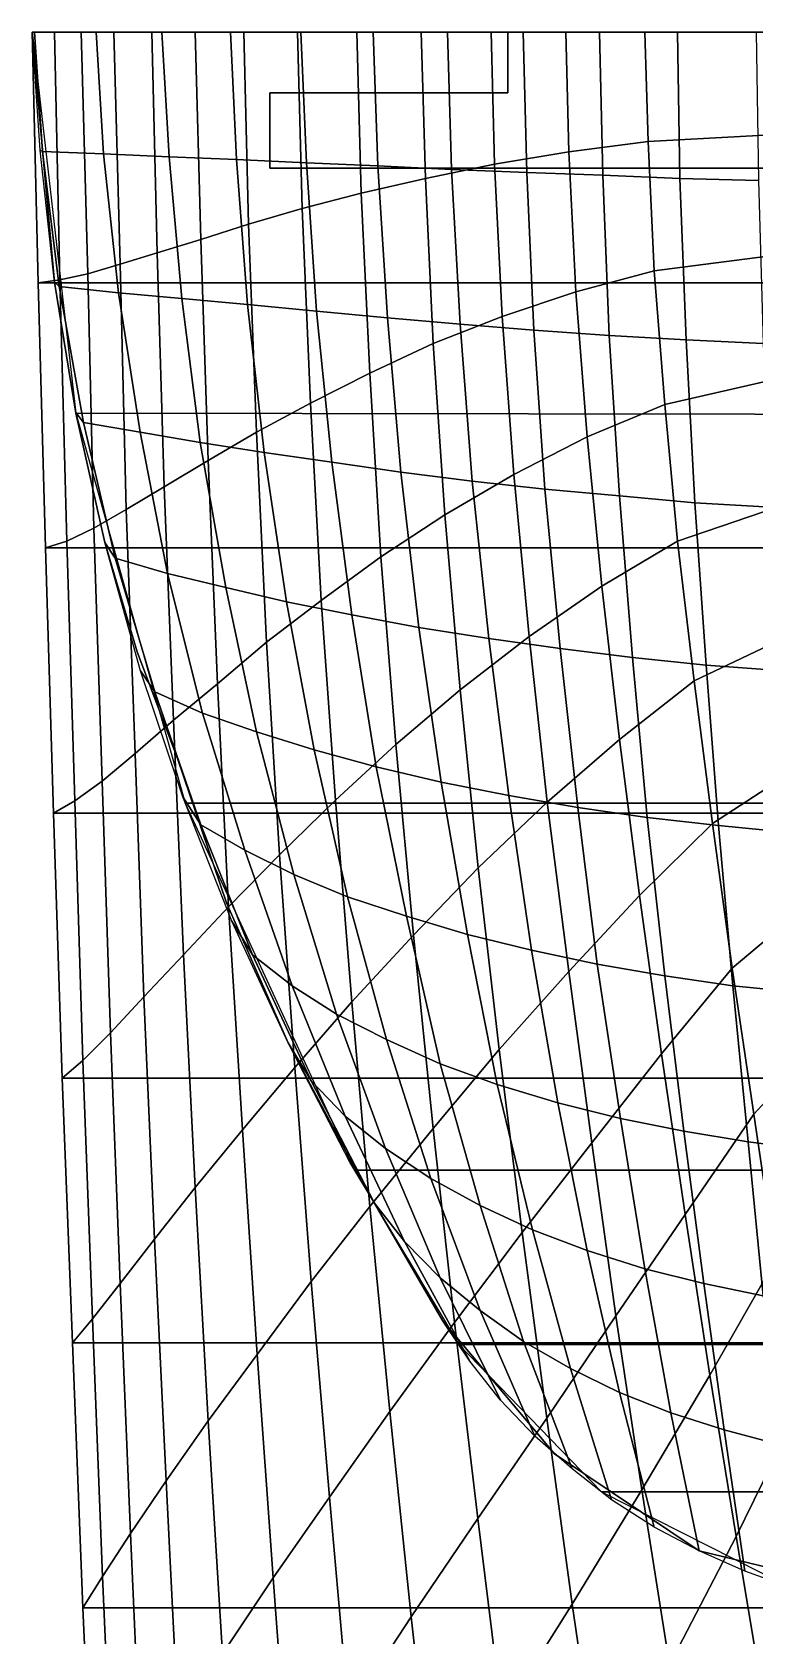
# Model space of a CAD drawing. Extents: x 0 to 40, y -105 to 0.
# Drawn here: x 0 to 15.2, y -33.72 to 0 of the extents above; entities that cross this region are included whole.
import ezdxf

# ---------------------------------------------------------------- set-up
doc = ezdxf.new("R2010")
doc.units = 0
doc.layers.add('ACESSORIO', color=254, linetype='CONTINUOUS')
doc.layers.add('PRETO', color=88, linetype='CONTINUOUS')

msp = doc.modelspace()

# ---------------------------------------------------------------- linework, layer by layer
at = {"layer": 'ACESSORIO'}
for points in [[(0.92, -8.01, 71.73), (38.99, -8.07, 71.73), (40, 0, 71.73), (0, 0, 71.73)], [(0.05, 0, 73.03), (0.22, -2.51, 72.99), (0.17, -2.48, 71.73), (0, 0, 71.73)], [(0.47, 0, 47.19), (39.53, 0, 47.19), (40, 0, 51.14), (0, 0, 51.14)], [(0, 0, 51.14), (0.13, -5.27, 51.14), (0.58, -5.21, 47.17), (0.47, 0, 47.19)], [(6.67, 0, 71.73), (0, 0, 71.73), (0.02, 0, 72.38), (6.49, 0, 73.9)], [(6.49, 0, 73.9), (0.02, 0, 72.38), (0.05, 0, 73.03), (6.32, 0, 76.07)], [(1.35, 0, 73.83), (1.5, -2.56, 73.78), (0.22, -2.51, 72.99), (0.05, 0, 73.03)], [(1.03, 0, 43.23), (38.97, 0, 43.23), (39.53, 0, 47.19), (0.47, 0, 47.19)], [(0.47, 0, 47.19), (0.58, -5.21, 47.17), (1.17, -5.08, 43.22), (1.03, 0, 43.23)], [(1.72, 0, 39.28), (38.28, 0, 39.28), (38.97, 0, 43.23), (1.03, 0, 43.23)], [(1.03, 0, 43.23), (1.17, -5.08, 43.22), (1.85, -4.88, 39.26), (1.72, 0, 39.28)], [(2.73, 0, 74.56), (2.88, -2.62, 74.5), (1.5, -2.56, 73.78), (1.35, 0, 73.83)], [(2.52, 0, 35.35), (37.48, 0, 35.35), (38.28, 0, 39.28), (1.72, 0, 39.28)], [(1.72, 0, 39.28), (1.85, -4.88, 39.26), (2.63, -4.64, 35.33), (2.52, 0, 35.35)], [(3.43, 0, 31.63), (36.57, 0, 31.63), (37.48, 0, 35.35), (2.52, 0, 35.35)], [(2.52, 0, 35.35), (2.63, -4.64, 35.33), (3.55, -4.36, 31.59), (3.43, 0, 31.63)], [(4.17, 0, 75.24), (4.3, -2.68, 75.16), (2.88, -2.62, 74.5), (2.73, 0, 74.56)], [(4.45, 0, 27.74), (35.55, 0, 27.74), (36.57, 0, 31.63), (3.43, 0, 31.63)], [(3.43, 0, 31.63), (3.55, -4.36, 31.59), (4.55, -4.04, 27.67), (4.45, 0, 27.74)], [(5.65, 0, 75.84), (5.77, -2.75, 75.75), (4.3, -2.68, 75.16), (4.17, 0, 75.24)], [(5.58, 0, 23.84), (34.42, 0, 23.84), (35.55, 0, 27.74), (4.45, 0, 27.74)], [(4.45, 0, 27.74), (4.55, -4.04, 27.67), (5.68, -3.71, 23.79), (5.58, 0, 23.84)], [(6.83, 0, 19.99), (33.17, 0, 19.99), (34.42, 0, 23.84), (5.58, 0, 23.84)], [(5.58, 0, 23.84), (5.68, -3.71, 23.79), (6.92, -3.39, 19.91), (6.83, 0, 19.99)], [(7.17, 0, 76.39), (7.27, -2.81, 76.3), (5.77, -2.75, 75.75), (5.65, 0, 75.84)], [(13.19, 0, 74.79), (6.49, 0, 73.9), (6.32, 0, 76.07), (13.05, 0, 77.85)], [(13.33, 0, 71.73), (6.67, 0, 71.73), (6.49, 0, 73.9), (13.19, 0, 74.79)], [(8.18, 0, 16.15), (31.82, 0, 16.15), (33.17, 0, 19.99), (6.83, 0, 19.99)], [(6.83, 0, 19.99), (6.92, -3.39, 19.91), (8.27, -3.08, 16.07), (8.18, 0, 16.15)], [(8.73, 0, 76.87), (8.82, -2.89, 76.78), (7.27, -2.81, 76.3), (7.17, 0, 76.39)], [(9.65, 0, 12.34), (30.35, 0, 12.34), (31.82, 0, 16.15), (8.18, 0, 16.15)], [(8.18, 0, 16.15), (8.27, -3.08, 16.07), (9.72, -2.78, 12.26), (9.65, 0, 12.34)], [(10.32, 0, 77.28), (10.4, -2.95, 77.2), (8.82, -2.89, 76.78), (8.73, 0, 76.87)], [(11.22, 0, 8.55), (28.78, 0, 8.55), (30.35, 0, 12.34), (9.65, 0, 12.34)], [(9.65, 0, 12.34), (9.72, -2.78, 12.26), (11.28, -2.52, 8.47), (11.22, 0, 8.55)], [(10, 0, 51.14), (10, 0, 71.73), (10, -1.28, 71.73), (10, -1.28, 51.14)], [(30, 0, 51.14), (30, 0, 71.73), (10, 0, 71.73), (10, 0, 51.14)], [(11.93, 0, 77.63), (12, -3.01, 77.55), (10.4, -2.95, 77.2), (10.32, 0, 77.28)], [(12.88, 0, 4.78), (27.12, 0, 4.78), (28.78, 0, 8.55), (11.22, 0, 8.55)], [(11.22, 0, 8.55), (11.28, -2.52, 8.47), (12.95, -2.3, 4.71), (12.88, 0, 4.78)], [(13.57, 0, 77.91), (13.62, -3.08, 77.84), (12, -3.01, 77.55), (11.93, 0, 77.63)], [(15.5, 0, 1.45), (24.5, 0, 1.45), (27.12, 0, 4.78), (12.88, 0, 4.78)], [(12.88, 0, 4.78), (12.95, -2.3, 4.71), (15.53, -2.16, 1.37), (15.5, 0, 1.45)], [(20, 0, 75.04), (13.19, 0, 74.79), (13.05, 0, 77.85), (20, 0, 78.34)], [(20, 0, 71.73), (13.33, 0, 71.73), (13.19, 0, 74.79), (20, 0, 75.04)], [(15.22, 0, 78.12), (15.27, -3.12, 78.04), (13.62, -3.08, 77.84), (13.57, 0, 77.91)], [(5, -1.28, 51.14), (5, -1.28, 71.73), (5, -2.86, 71.73), (5, -2.86, 51.14)], [(10, -1.28, 51.14), (10, -1.28, 71.73), (5, -1.28, 71.73), (5, -1.28, 51.14)], [(11.28, -2.52, 8.47), (11.43, -5.46, 8.39), (13.08, -5.02, 4.66), (12.95, -2.3, 4.71)], [(12.95, -2.3, 4.71), (13.08, -5.02, 4.66), (15.63, -4.69, 1.33), (15.53, -2.16, 1.37)], [(0.22, -2.51, 72.99), (0.57, -5.35, 72.9), (0.47, -5.26, 71.73), (0.17, -2.48, 71.73)], [(1.5, -2.56, 73.78), (1.82, -5.48, 73.63), (0.57, -5.35, 72.9), (0.22, -2.51, 72.99)], [(2.88, -2.62, 74.5), (3.15, -5.6, 74.32), (1.82, -5.48, 73.63), (1.5, -2.56, 73.78)], [(4.3, -2.68, 75.16), (4.53, -5.73, 74.95), (3.15, -5.6, 74.32), (2.88, -2.62, 74.5)], [(5.77, -2.75, 75.75), (5.98, -5.87, 75.53), (4.53, -5.73, 74.95), (4.3, -2.68, 75.16)], [(9.72, -2.78, 12.26), (9.88, -5.98, 12.18), (11.43, -5.46, 8.39), (11.28, -2.52, 8.47)], [(5, -2.86, 51.14), (5, -2.86, 71.73), (35, -2.86, 71.73), (35, -2.86, 51.14)], [(7.27, -2.81, 76.3), (7.47, -6.01, 76.06), (5.98, -5.87, 75.53), (5.77, -2.75, 75.75)], [(8.82, -2.89, 76.78), (9, -6.14, 76.54), (7.47, -6.01, 76.06), (7.27, -2.81, 76.3)], [(8.27, -3.08, 16.07), (8.43, -6.55, 16), (9.88, -5.98, 12.18), (9.72, -2.78, 12.26)], [(10.4, -2.95, 77.2), (10.55, -6.27, 76.96), (9, -6.14, 76.54), (8.82, -2.89, 76.78)], [(12, -3.01, 77.55), (12.13, -6.38, 77.31), (10.55, -6.27, 76.96), (10.4, -2.95, 77.2)], [(13.62, -3.08, 77.84), (13.75, -6.47, 77.6), (12.13, -6.38, 77.31), (12, -3.01, 77.55)], [(6.92, -3.39, 19.91), (7.1, -7.17, 19.84), (8.43, -6.55, 16), (8.27, -3.08, 16.07)], [(15.27, -3.12, 78.04), (15.37, -6.55, 77.82), (13.75, -6.47, 77.6), (13.62, -3.08, 77.84)], [(5.68, -3.71, 23.79), (5.85, -7.8, 23.72), (7.1, -7.17, 19.84), (6.92, -3.39, 19.91)], [(3.55, -4.36, 31.59), (3.7, -9.01, 31.53), (4.72, -8.41, 27.61), (4.55, -4.04, 27.67)], [(4.55, -4.04, 27.67), (4.72, -8.41, 27.61), (5.85, -7.8, 23.72), (5.68, -3.71, 23.79)], [(2.63, -4.64, 35.33), (2.78, -9.56, 35.28), (3.7, -9.01, 31.53), (3.55, -4.36, 31.59)], [(1.85, -4.88, 39.26), (1.98, -10.04, 39.23), (2.78, -9.56, 35.28), (2.63, -4.64, 35.33)], [(13.08, -5.02, 4.66), (13.3, -7.83, 4.64), (15.78, -7.26, 1.36), (15.63, -4.69, 1.33)], [(1.17, -5.08, 43.22), (1.3, -10.43, 43.19), (1.98, -10.04, 39.23), (1.85, -4.88, 39.26)], [(11.43, -5.46, 8.39), (11.67, -8.51, 8.35), (13.3, -7.83, 4.64), (13.08, -5.02, 4.66)], [(0.13, -5.27, 51.14), (0.28, -10.84, 51.14), (0.73, -10.7, 47.17), (0.58, -5.21, 47.17)], [(0.57, -5.35, 72.9), (1.08, -8.21, 72.75), (0.92, -8, 71.73), (0.47, -5.26, 71.73)], [(1.82, -5.48, 73.63), (2.27, -8.41, 73.43), (1.08, -8.21, 72.75), (0.57, -5.35, 72.9)], [(0.58, -5.21, 47.17), (0.73, -10.7, 47.17), (1.3, -10.43, 43.19), (1.17, -5.08, 43.22)], [(3.15, -5.6, 74.32), (3.53, -8.63, 74.05), (2.27, -8.41, 73.43), (1.82, -5.48, 73.63)], [(4.53, -5.73, 74.95), (4.88, -8.84, 74.64), (3.53, -8.63, 74.05), (3.15, -5.6, 74.32)], [(5.98, -5.87, 75.53), (6.3, -9.04, 75.18), (4.88, -8.84, 74.64), (4.53, -5.73, 74.95)], [(9.88, -5.98, 12.18), (10.13, -9.3, 12.1), (11.67, -8.51, 8.35), (11.43, -5.46, 8.39)], [(7.47, -6.01, 76.06), (7.75, -9.25, 75.7), (6.3, -9.04, 75.18), (5.98, -5.87, 75.53)], [(9, -6.14, 76.54), (9.25, -9.44, 76.17), (7.75, -9.25, 75.7), (7.47, -6.01, 76.06)], [(8.43, -6.55, 16), (8.68, -10.15, 15.91), (10.13, -9.3, 12.1), (9.88, -5.98, 12.18)], [(10.55, -6.27, 76.96), (10.78, -9.61, 76.58), (9.25, -9.44, 76.17), (9, -6.14, 76.54)], [(12.13, -6.38, 77.31), (12.35, -9.75, 76.93), (10.78, -9.61, 76.58), (10.55, -6.27, 76.96)], [(13.75, -6.47, 77.6), (13.93, -9.9, 77.23), (12.35, -9.75, 76.93), (12.13, -6.38, 77.31)], [(7.1, -7.17, 19.84), (7.33, -11.03, 19.75), (8.68, -10.15, 15.91), (8.43, -6.55, 16)], [(15.37, -6.55, 77.82), (15.52, -9.99, 77.46), (13.93, -9.9, 77.23), (13.75, -6.47, 77.6)], [(5.85, -7.8, 23.72), (6.08, -11.95, 23.63), (7.33, -11.03, 19.75), (7.1, -7.17, 19.84)], [(13.3, -7.83, 4.64), (13.57, -10.7, 4.67), (15.97, -9.88, 1.42), (15.78, -7.26, 1.36)], [(1.08, -8.21, 72.75), (1.75, -11.06, 72.59), (1.53, -10.73, 71.73), (0.92, -8, 71.73)], [(3.22, -16.21, 71.73), (36.78, -16.21, 71.73), (38.99, -8.07, 71.73), (0.92, -8.01, 71.73)], [(4.72, -8.41, 27.61), (4.93, -12.83, 27.53), (6.08, -11.95, 23.63), (5.85, -7.8, 23.72)], [(11.67, -8.51, 8.35), (11.98, -11.65, 8.33), (13.57, -10.7, 4.67), (13.3, -7.83, 4.64)], [(2.27, -8.41, 73.43), (2.85, -11.38, 73.15), (1.75, -11.06, 72.59), (1.08, -8.21, 72.75)], [(3.53, -8.63, 74.05), (4.07, -11.68, 73.71), (2.85, -11.38, 73.15), (2.27, -8.41, 73.43)], [(3.7, -9.01, 31.53), (3.9, -13.7, 31.46), (4.93, -12.83, 27.53), (4.72, -8.41, 27.61)], [(4.88, -8.84, 74.64), (5.35, -11.98, 74.24), (4.07, -11.68, 73.71), (3.53, -8.63, 74.05)], [(10.13, -9.3, 12.1), (10.45, -12.71, 12.05), (11.98, -11.65, 8.33), (11.67, -8.51, 8.35)], [(2.78, -9.56, 35.28), (2.97, -14.47, 35.21), (3.9, -13.7, 31.46), (3.7, -9.01, 31.53)], [(6.3, -9.04, 75.18), (6.72, -12.25, 74.76), (5.35, -11.98, 74.24), (4.88, -8.84, 74.64)], [(7.75, -9.25, 75.7), (8.13, -12.52, 75.24), (6.72, -12.25, 74.76), (6.3, -9.04, 75.18)], [(9.25, -9.44, 76.17), (9.6, -12.75, 75.68), (8.13, -12.52, 75.24), (7.75, -9.25, 75.7)], [(8.68, -10.15, 15.91), (9, -13.83, 15.83), (10.45, -12.71, 12.05), (10.13, -9.3, 12.1)], [(10.78, -9.61, 76.58), (11.1, -12.96, 76.09), (9.6, -12.75, 75.68), (9.25, -9.44, 76.17)], [(1.98, -10.04, 39.23), (2.17, -15.17, 39.18), (2.97, -14.47, 35.21), (2.78, -9.56, 35.28)], [(12.35, -9.75, 76.93), (12.62, -13.15, 76.44), (11.1, -12.96, 76.09), (10.78, -9.61, 76.58)], [(13.93, -9.9, 77.23), (14.17, -13.31, 76.74), (12.62, -13.15, 76.44), (12.35, -9.75, 76.93)], [(1.3, -10.43, 43.19), (1.47, -15.75, 43.16), (2.17, -15.17, 39.18), (1.98, -10.04, 39.23)], [(13.57, -10.7, 4.67), (13.92, -13.64, 4.73), (16.2, -12.55, 1.54), (15.97, -9.88, 1.42)], [(15.52, -9.99, 77.46), (15.7, -13.42, 76.97), (14.17, -13.31, 76.74), (13.93, -9.9, 77.23)], [(0.73, -10.7, 47.17), (0.9, -16.16, 47.15), (1.47, -15.75, 43.16), (1.3, -10.43, 43.19)], [(7.33, -11.03, 19.75), (7.65, -14.98, 19.66), (9, -13.83, 15.83), (8.68, -10.15, 15.91)], [(0.28, -10.84, 51.14), (0.45, -16.42, 51.14), (0.9, -16.16, 47.15), (0.73, -10.7, 47.17)], [(1.75, -11.06, 72.59), (2.58, -13.87, 72.39), (2.28, -13.43, 71.73), (1.53, -10.73, 71.73)], [(11.98, -11.65, 8.33), (12.35, -14.87, 8.34), (13.92, -13.64, 4.73), (13.57, -10.7, 4.67)], [(2.85, -11.38, 73.15), (3.58, -14.32, 72.87), (2.58, -13.87, 72.39), (1.75, -11.06, 72.59)], [(6.08, -11.95, 23.63), (6.38, -16.15, 23.52), (7.65, -14.98, 19.66), (7.33, -11.03, 19.75)], [(4.07, -11.68, 73.71), (4.72, -14.71, 73.34), (3.58, -14.32, 72.87), (2.85, -11.38, 73.15)], [(5.35, -11.98, 74.24), (5.93, -15.09, 73.8), (4.72, -14.71, 73.34), (4.07, -11.68, 73.71)], [(10.45, -12.71, 12.05), (10.83, -16.19, 12.01), (12.35, -14.87, 8.34), (11.98, -11.65, 8.33)], [(4.93, -12.83, 27.53), (5.2, -17.3, 27.44), (6.38, -16.15, 23.52), (6.08, -11.95, 23.63)], [(6.72, -12.25, 74.76), (7.23, -15.45, 74.25), (5.93, -15.09, 73.8), (5.35, -11.98, 74.24)], [(8.13, -12.52, 75.24), (8.6, -15.77, 74.69), (7.23, -15.45, 74.25), (6.72, -12.25, 74.76)], [(9.6, -12.75, 75.68), (10.02, -16.05, 75.11), (8.6, -15.77, 74.69), (8.13, -12.52, 75.24)], [(9, -13.83, 15.83), (9.38, -17.57, 15.76), (10.83, -16.19, 12.01), (10.45, -12.71, 12.05)], [(11.1, -12.96, 76.09), (11.47, -16.3, 75.5), (10.02, -16.05, 75.11), (9.6, -12.75, 75.68)], [(13.92, -13.64, 4.73), (14.3, -16.64, 4.84), (16.47, -15.23, 1.71), (16.2, -12.55, 1.54)], [(3.9, -13.7, 31.46), (4.13, -18.39, 31.37), (5.2, -17.3, 27.44), (4.93, -12.83, 27.53)], [(12.62, -13.15, 76.44), (12.93, -16.51, 75.83), (11.47, -16.3, 75.5), (11.1, -12.96, 76.09)], [(14.17, -13.31, 76.74), (14.43, -16.68, 76.13), (12.93, -16.51, 75.83), (12.62, -13.15, 76.44)], [(2.58, -13.87, 72.39), (3.55, -16.67, 72.21), (3.17, -16.08, 71.73), (2.28, -13.43, 71.73)], [(15.7, -13.42, 76.97), (15.92, -16.83, 76.36), (14.43, -16.68, 76.13), (14.17, -13.31, 76.74)], [(2.97, -14.47, 35.21), (3.18, -19.4, 35.15), (4.13, -18.39, 31.37), (3.9, -13.7, 31.46)], [(12.35, -14.87, 8.34), (12.77, -18.15, 8.37), (14.3, -16.64, 4.84), (13.92, -13.64, 4.73)], [(3.58, -14.32, 72.87), (4.47, -17.2, 72.57), (3.55, -16.67, 72.21), (2.58, -13.87, 72.39)], [(7.65, -14.98, 19.66), (8.02, -18.99, 19.56), (9.38, -17.57, 15.76), (9, -13.83, 15.83)], [(2.17, -15.17, 39.18), (2.35, -20.28, 39.13), (3.18, -19.4, 35.15), (2.97, -14.47, 35.21)], [(4.72, -14.71, 73.34), (5.5, -17.71, 72.95), (4.47, -17.2, 72.57), (3.58, -14.32, 72.87)], [(5.93, -15.09, 73.8), (6.63, -18.18, 73.34), (5.5, -17.71, 72.95), (4.72, -14.71, 73.34)], [(1.47, -15.75, 43.16), (1.65, -21.04, 43.13), (2.35, -20.28, 39.13), (2.17, -15.17, 39.18)], [(7.23, -15.45, 74.25), (7.87, -18.59, 73.72), (6.63, -18.18, 73.34), (5.93, -15.09, 73.8)], [(6.38, -16.15, 23.52), (6.72, -20.39, 23.43), (8.02, -18.99, 19.56), (7.65, -14.98, 19.66)], [(10.83, -16.19, 12.01), (11.28, -19.75, 12), (12.77, -18.15, 8.37), (12.35, -14.87, 8.34)], [(8.6, -15.77, 74.69), (9.15, -18.97, 74.1), (7.87, -18.59, 73.72), (7.23, -15.45, 74.25)], [(14.3, -16.64, 4.84), (14.72, -19.68, 4.98), (16.77, -17.96, 1.91), (16.47, -15.23, 1.71)], [(0.9, -16.16, 47.15), (1.07, -21.62, 47.13), (1.65, -21.04, 43.13), (1.47, -15.75, 43.16)], [(10.02, -16.05, 75.11), (10.5, -19.3, 74.47), (9.15, -18.97, 74.1), (8.6, -15.77, 74.69)], [(0.45, -16.42, 51.14), (0.63, -21.99, 51.14), (1.07, -21.62, 47.13), (0.9, -16.16, 47.15)], [(3.55, -16.67, 72.21), (4.63, -19.4, 72.03), (4.2, -18.69, 71.73), (3.17, -16.08, 71.73)], [(5.2, -17.3, 27.44), (5.52, -21.77, 27.34), (6.72, -20.39, 23.43), (6.38, -16.15, 23.52)], [(11.47, -16.3, 75.5), (11.88, -19.6, 74.82), (10.5, -19.3, 74.47), (10.02, -16.05, 75.11)], [(6.78, -23.93, 71.73), (33.22, -23.93, 71.73), (36.78, -16.21, 71.73), (3.22, -16.21, 71.73)], [(9.38, -17.57, 15.76), (9.82, -21.39, 15.7), (11.28, -19.75, 12), (10.83, -16.19, 12.01)], [(12.93, -16.51, 75.83), (13.3, -19.84, 75.13), (11.88, -19.6, 74.82), (11.47, -16.3, 75.5)], [(14.43, -16.68, 76.13), (14.73, -20.05, 75.4), (13.3, -19.84, 75.13), (12.93, -16.51, 75.83)], [(4.47, -17.2, 72.57), (5.47, -20.05, 72.29), (4.63, -19.4, 72.03), (3.55, -16.67, 72.21)], [(12.77, -18.15, 8.37), (13.23, -21.48, 8.43), (14.72, -19.68, 4.98), (14.3, -16.64, 4.84)], [(15.92, -16.83, 76.36), (16.15, -20.19, 75.62), (14.73, -20.05, 75.4), (14.43, -16.68, 76.13)], [(4.13, -18.39, 31.37), (4.42, -23.08, 31.28), (5.52, -21.77, 27.34), (5.2, -17.3, 27.44)], [(5.5, -17.71, 72.95), (6.4, -20.65, 72.56), (5.47, -20.05, 72.29), (4.47, -17.2, 72.57)], [(6.63, -18.18, 73.34), (7.45, -21.18, 72.86), (6.4, -20.65, 72.56), (5.5, -17.71, 72.95)], [(8.02, -18.99, 19.56), (8.43, -23.05, 19.49), (9.82, -21.39, 15.7), (9.38, -17.57, 15.76)], [(7.87, -18.59, 73.72), (8.58, -21.69, 73.17), (7.45, -21.18, 72.86), (6.63, -18.18, 73.34)], [(11.28, -19.75, 12), (11.77, -23.35, 12), (13.23, -21.48, 8.43), (12.77, -18.15, 8.37)], [(14.72, -19.68, 4.98), (15.17, -22.75, 5.16), (17.08, -20.69, 2.17), (16.77, -17.96, 1.91)], [(3.18, -19.4, 35.15), (3.43, -24.29, 35.07), (4.42, -23.08, 31.28), (4.13, -18.39, 31.37)], [(4.63, -19.4, 72.03), (5.87, -22.05, 71.89), (5.38, -21.25, 71.73), (4.2, -18.69, 71.73)], [(9.15, -18.97, 74.1), (9.78, -22.13, 73.49), (8.58, -21.69, 73.17), (7.87, -18.59, 73.72)], [(6.72, -20.39, 23.43), (7.1, -24.69, 23.33), (8.43, -23.05, 19.49), (8.02, -18.99, 19.56)], [(10.5, -19.3, 74.47), (11.05, -22.51, 73.79), (9.78, -22.13, 73.49), (9.15, -18.97, 74.1)], [(2.35, -20.28, 39.13), (2.57, -25.38, 39.06), (3.43, -24.29, 35.07), (3.18, -19.4, 35.15)], [(5.47, -20.05, 72.29), (6.58, -22.79, 72.04), (5.87, -22.05, 71.89), (4.63, -19.4, 72.03)], [(11.88, -19.6, 74.82), (12.37, -22.84, 74.09), (11.05, -22.51, 73.79), (10.5, -19.3, 74.47)], [(9.82, -21.39, 15.7), (10.3, -25.24, 15.66), (11.77, -23.35, 12), (11.28, -19.75, 12)], [(13.3, -19.84, 75.13), (13.7, -23.11, 74.36), (12.37, -22.84, 74.09), (11.88, -19.6, 74.82)], [(13.23, -21.48, 8.43), (13.73, -24.86, 8.52), (15.17, -22.75, 5.16), (14.72, -19.68, 4.98)], [(14.73, -20.05, 75.4), (15.05, -23.33, 74.59), (13.7, -23.11, 74.36), (13.3, -19.84, 75.13)], [(6.4, -20.65, 72.56), (7.43, -23.47, 72.22), (6.58, -22.79, 72.04), (5.47, -20.05, 72.29)], [(16.15, -20.19, 75.62), (16.38, -23.5, 74.8), (15.05, -23.33, 74.59), (14.73, -20.05, 75.4)], [(1.65, -21.04, 43.13), (1.85, -26.31, 43.09), (2.57, -25.38, 39.06), (2.35, -20.28, 39.13)], [(5.52, -21.77, 27.34), (5.87, -26.27, 27.23), (7.1, -24.69, 23.33), (6.72, -20.39, 23.43)], [(7.45, -21.18, 72.86), (8.38, -24.1, 72.42), (7.43, -23.47, 72.22), (6.4, -20.65, 72.56)], [(15.17, -22.75, 5.16), (15.63, -25.82, 5.37), (17.42, -23.42, 2.47), (17.08, -20.69, 2.17)], [(1.07, -21.62, 47.13), (1.27, -27.05, 47.12), (1.85, -26.31, 43.09), (1.65, -21.04, 43.13)], [(8.58, -21.69, 73.17), (9.42, -24.67, 72.64), (8.38, -24.1, 72.42), (7.45, -21.18, 72.86)], [(5.87, -22.05, 71.89), (7.2, -24.62, 71.78), (6.68, -23.76, 71.73), (5.38, -21.25, 71.73)], [(8.43, -23.05, 19.49), (8.88, -27.13, 19.41), (10.3, -25.24, 15.66), (9.82, -21.39, 15.7)], [(11.77, -23.35, 12), (12.27, -26.99, 12.03), (13.73, -24.86, 8.52), (13.23, -21.48, 8.43)], [(0.63, -21.99, 51.14), (0.85, -27.56, 51.14), (1.27, -27.05, 47.12), (1.07, -21.62, 47.13)], [(4.42, -23.08, 31.28), (4.73, -27.8, 31.19), (5.87, -26.27, 27.23), (5.52, -21.77, 27.34)], [(9.78, -22.13, 73.49), (10.52, -25.18, 72.87), (9.42, -24.67, 72.64), (8.58, -21.69, 73.17)], [(6.58, -22.79, 72.04), (7.83, -25.43, 71.85), (7.2, -24.62, 71.78), (5.87, -22.05, 71.89)], [(11.05, -22.51, 73.79), (11.67, -25.62, 73.09), (10.52, -25.18, 72.87), (9.78, -22.13, 73.49)], [(12.37, -22.84, 74.09), (12.88, -26, 73.31), (11.67, -25.62, 73.09), (11.05, -22.51, 73.79)], [(7.43, -23.47, 72.22), (8.58, -26.19, 71.93), (7.83, -25.43, 71.85), (6.58, -22.79, 72.04)], [(13.7, -23.11, 74.36), (14.12, -26.31, 73.52), (12.88, -26, 73.31), (12.37, -22.84, 74.09)], [(13.73, -24.86, 8.52), (14.25, -28.24, 8.65), (15.63, -25.82, 5.37), (15.17, -22.75, 5.16)], [(3.43, -24.29, 35.07), (3.7, -29.2, 34.98), (4.73, -27.8, 31.19), (4.42, -23.08, 31.28)], [(7.1, -24.69, 23.33), (7.52, -29, 23.24), (8.88, -27.13, 19.41), (8.43, -23.05, 19.49)], [(15.05, -23.33, 74.59), (15.37, -26.57, 73.7), (14.12, -26.31, 73.52), (13.7, -23.11, 74.36)], [(8.38, -24.1, 72.42), (9.42, -26.88, 72.03), (8.58, -26.19, 71.93), (7.43, -23.47, 72.22)], [(10.3, -25.24, 15.66), (10.82, -29.14, 15.63), (12.27, -26.99, 12.03), (11.77, -23.35, 12)], [(16.38, -23.5, 74.8), (16.62, -26.75, 73.85), (15.37, -26.57, 73.7), (15.05, -23.33, 74.59)], [(7.2, -24.62, 71.78), (8.63, -27.09, 71.73), (8.13, -26.17, 71.73), (6.68, -23.76, 71.73)], [(8.97, -27.59, 71.73), (31.03, -27.59, 71.73), (33.22, -23.93, 71.73), (6.78, -23.93, 71.73)], [(9.42, -24.67, 72.64), (10.33, -27.53, 72.15), (9.42, -26.88, 72.03), (8.38, -24.1, 72.42)], [(2.57, -25.38, 39.06), (2.82, -30.46, 39), (3.7, -29.2, 34.98), (3.43, -24.29, 35.07)], [(5.87, -26.27, 27.23), (6.25, -30.8, 27.14), (7.52, -29, 23.24), (7.1, -24.69, 23.33)], [(7.83, -25.43, 71.85), (9.2, -27.94, 71.73), (8.63, -27.09, 71.73), (7.2, -24.62, 71.78)], [(10.52, -25.18, 72.87), (11.32, -28.1, 72.28), (10.33, -27.53, 72.15), (9.42, -24.67, 72.64)], [(12.27, -26.99, 12.03), (12.82, -30.65, 12.08), (14.25, -28.24, 8.65), (13.73, -24.86, 8.52)], [(8.88, -27.13, 19.41), (9.37, -31.25, 19.36), (10.82, -29.14, 15.63), (10.3, -25.24, 15.66)], [(11.67, -25.62, 73.09), (12.35, -28.6, 72.39), (11.32, -28.1, 72.28), (10.52, -25.18, 72.87)], [(1.85, -26.31, 43.09), (2.07, -31.57, 43.05), (2.82, -30.46, 39), (2.57, -25.38, 39.06)], [(8.58, -26.19, 71.93), (9.85, -28.76, 71.73), (9.2, -27.94, 71.73), (7.83, -25.43, 71.85)], [(12.88, -26, 73.31), (13.43, -29.03, 72.52), (12.35, -28.6, 72.39), (11.67, -25.62, 73.09)], [(14.25, -28.24, 8.65), (14.8, -31.63, 8.82), (16.13, -28.92, 5.63), (15.63, -25.82, 5.37)], [(4.73, -27.8, 31.19), (5.07, -32.5, 31.1), (6.25, -30.8, 27.14), (5.87, -26.27, 27.23)], [(9.42, -26.88, 72.03), (10.57, -29.52, 71.73), (9.85, -28.76, 71.73), (8.58, -26.19, 71.93)], [(14.12, -26.31, 73.52), (14.55, -29.39, 72.64), (13.43, -29.03, 72.52), (12.88, -26, 73.31)], [(1.27, -27.05, 47.12), (1.48, -32.47, 47.09), (2.07, -31.57, 43.05), (1.85, -26.31, 43.09)], [(15.37, -26.57, 73.7), (15.68, -29.69, 72.74), (14.55, -29.39, 72.64), (14.12, -26.31, 73.52)], [(10.33, -27.53, 72.15), (11.35, -30.21, 71.73), (10.57, -29.52, 71.73), (9.42, -26.88, 72.03)], [(0.85, -27.56, 51.14), (1.07, -33.13, 51.14), (1.48, -32.47, 47.09), (1.27, -27.05, 47.12)], [(7.52, -29, 23.24), (7.97, -33.32, 23.16), (9.37, -31.25, 19.36), (8.88, -27.13, 19.41)], [(10.82, -29.14, 15.63), (11.35, -33.05, 15.63), (12.82, -30.65, 12.08), (12.27, -26.99, 12.03)], [(11.97, -30.69, 71.73), (28.05, -30.69, 71.73), (31.03, -27.59, 71.73), (8.97, -27.59, 71.73)], [(11.32, -28.1, 72.28), (12.18, -30.86, 71.73), (11.35, -30.21, 71.73), (10.33, -27.53, 72.15)], [(3.7, -29.2, 34.98), (4, -34.1, 34.9), (5.07, -32.5, 31.1), (4.73, -27.8, 31.19)], [(12.35, -28.6, 72.39), (13.08, -31.43, 71.73), (12.18, -30.86, 71.73), (11.32, -28.1, 72.28)], [(12.82, -30.65, 12.08), (13.4, -34.33, 12.17), (14.8, -31.63, 8.82), (14.25, -28.24, 8.65)], [(13.43, -29.03, 72.52), (14.02, -31.93, 71.73), (13.08, -31.43, 71.73), (12.35, -28.6, 72.39)], [(14.8, -31.63, 8.82), (15.37, -35.03, 9.01), (16.63, -32, 5.92), (16.13, -28.92, 5.63)], [(2.82, -30.46, 39), (3.07, -35.53, 38.94), (4, -34.1, 34.9), (3.7, -29.2, 34.98)], [(6.25, -30.8, 27.14), (6.65, -35.33, 27.05), (7.97, -33.32, 23.16), (7.52, -29, 23.24)], [(9.37, -31.25, 19.36), (9.88, -35.39, 19.32), (11.35, -33.05, 15.63), (10.82, -29.14, 15.63)], [(14.55, -29.39, 72.64), (14.98, -32.36, 71.73), (14.02, -31.93, 71.73), (13.43, -29.03, 72.52)], [(15.68, -29.69, 72.74), (16, -32.72, 71.73), (14.98, -32.36, 71.73), (14.55, -29.39, 72.64)], [(2.07, -31.57, 43.05), (2.3, -36.81, 43), (3.07, -35.53, 38.94), (2.82, -30.46, 39)], [(11.35, -33.05, 15.63), (11.93, -36.97, 15.66), (13.4, -34.33, 12.17), (12.82, -30.65, 12.08)], [(5.07, -32.5, 31.1), (5.42, -37.22, 31), (6.65, -35.33, 27.05), (6.25, -30.8, 27.14)], [(15.87, -32.67, 71.73), (24.13, -32.67, 71.73), (28.05, -30.69, 71.73), (11.97, -30.69, 71.73)], [(7.97, -33.32, 23.16), (8.45, -37.68, 23.09), (9.88, -35.39, 19.32), (9.37, -31.25, 19.36)], [(1.48, -32.47, 47.09), (1.72, -37.87, 47.07), (2.3, -36.81, 43), (2.07, -31.57, 43.05)], [(13.4, -34.33, 12.17), (14, -37.99, 12.28), (15.37, -35.03, 9.01), (14.8, -31.63, 8.82)], [(1.07, -33.13, 51.14), (1.32, -38.7, 51.14), (1.72, -37.87, 47.07), (1.48, -32.47, 47.09)], [(4, -34.1, 34.9), (4.32, -38.99, 34.81), (5.42, -37.22, 31), (5.07, -32.5, 31.1)], [(6.65, -35.33, 27.05), (7.08, -39.86, 26.96), (8.45, -37.68, 23.09), (7.97, -33.32, 23.16)], [(9.88, -35.39, 19.32), (10.47, -39.54, 19.29), (11.93, -36.97, 15.66), (11.35, -33.05, 15.63)]]:
    msp.add_3dface(points, dxfattribs=at)
at = {"layer": 'PRETO'}
for points in [[(0.23, -2.63, 68), (0.23, -2.63, 71.73), (0, 0, 71.73), (0, 0, 68)], [(0.13, -5.27, 51.14), (0.13, -5.27, 54), (0, 0, 54), (0, 0, 51.14)], [(0.13, -5.27, 51.14), (39.87, -5.27, 51.14), (40, 0, 51.14), (0, 0, 51.14)], [(0.13, -5.27, 54), (39.87, -5.27, 54), (40, 0, 54), (0, 0, 54)], [(0.47, -5.26, 68), (0.47, -5.26, 71.73), (0.23, -2.63, 71.73), (0.23, -2.63, 68)], [(0.28, -10.84, 51.14), (0.28, -10.84, 54), (0.13, -5.27, 54), (0.13, -5.27, 51.14)], [(0.28, -10.84, 51.14), (39.72, -10.84, 51.14), (39.87, -5.27, 51.14), (0.13, -5.27, 51.14)], [(0.28, -10.84, 54), (39.72, -10.84, 54), (39.87, -5.27, 54), (0.13, -5.27, 54)], [(0.92, -8.01, 68), (0.92, -8.01, 71.73), (0.47, -5.26, 71.73), (0.47, -5.26, 68)], [(1.53, -10.73, 68), (1.53, -10.73, 71.73), (0.92, -8.01, 71.73), (0.92, -8.01, 68)], [(2.21, -13.03, 68), (2.21, -13.03, 71.73), (1.53, -10.73, 71.73), (1.53, -10.73, 68)], [(0.45, -16.42, 51.14), (0.45, -16.42, 54), (0.28, -10.84, 54), (0.28, -10.84, 51.14)], [(0.45, -16.42, 51.14), (39.55, -16.42, 51.14), (39.72, -10.84, 51.14), (0.28, -10.84, 51.14)], [(0.45, -16.42, 54), (39.55, -16.42, 54), (39.72, -10.84, 54), (0.28, -10.84, 54)], [(3.06, -15.27, 68), (3.06, -15.27, 71.73), (2.21, -13.03, 71.73), (2.21, -13.03, 68)], [(4.09, -18.31, 68), (4.09, -18.31, 71.73), (3.06, -15.27, 71.73), (3.06, -15.27, 68)], [(0.63, -21.99, 51.14), (0.63, -21.99, 54), (0.45, -16.42, 54), (0.45, -16.42, 51.14)], [(0.63, -21.99, 51.14), (39.37, -21.99, 51.14), (39.55, -16.42, 51.14), (0.45, -16.42, 51.14)], [(0.63, -21.99, 54), (39.37, -21.99, 54), (39.55, -16.42, 54), (0.45, -16.42, 54)], [(5.38, -21.25, 68), (5.38, -21.25, 71.73), (4.09, -18.31, 71.73), (4.09, -18.31, 68)], [(6.95, -24.2, 68), (6.95, -24.2, 71.73), (5.38, -21.25, 71.73), (5.38, -21.25, 68)], [(0.85, -27.56, 51.14), (0.85, -27.56, 54), (0.63, -21.99, 54), (0.63, -21.99, 51.14)], [(0.85, -27.56, 51.14), (39.15, -27.56, 51.14), (39.37, -21.99, 51.14), (0.63, -21.99, 51.14)], [(0.85, -27.56, 54), (39.15, -27.56, 54), (39.37, -21.99, 54), (0.63, -21.99, 54)], [(8.63, -27.09, 68), (8.63, -27.09, 71.73), (6.95, -24.2, 71.73), (6.95, -24.2, 68)], [(10.98, -29.89, 68), (10.98, -29.89, 71.73), (8.63, -27.09, 71.73), (8.63, -27.09, 68)], [(1.07, -33.13, 51.14), (1.07, -33.13, 54), (0.85, -27.56, 54), (0.85, -27.56, 51.14)], [(1.07, -33.13, 51.14), (38.93, -33.13, 51.14), (39.15, -27.56, 51.14), (0.85, -27.56, 51.14)], [(1.07, -33.13, 54), (38.93, -33.13, 54), (39.15, -27.56, 54), (0.85, -27.56, 54)], [(14.02, -31.93, 68), (14.02, -31.93, 71.73), (10.98, -29.89, 71.73), (10.98, -29.89, 68)], [(15.58, -32.31, 68), (15.58, -32.31, 71.73), (14.02, -31.93, 71.73), (14.02, -31.93, 68)], [(1.32, -38.7, 51.14), (1.32, -38.7, 54), (1.07, -33.13, 54), (1.07, -33.13, 51.14)], [(1.32, -38.7, 51.14), (38.68, -38.7, 51.14), (38.93, -33.13, 51.14), (1.07, -33.13, 51.14)], [(1.32, -38.7, 54), (38.68, -38.7, 54), (38.93, -33.13, 54), (1.07, -33.13, 54)]]:
    msp.add_3dface(points, dxfattribs=at)

doc.saveas('drawing.dxf')
